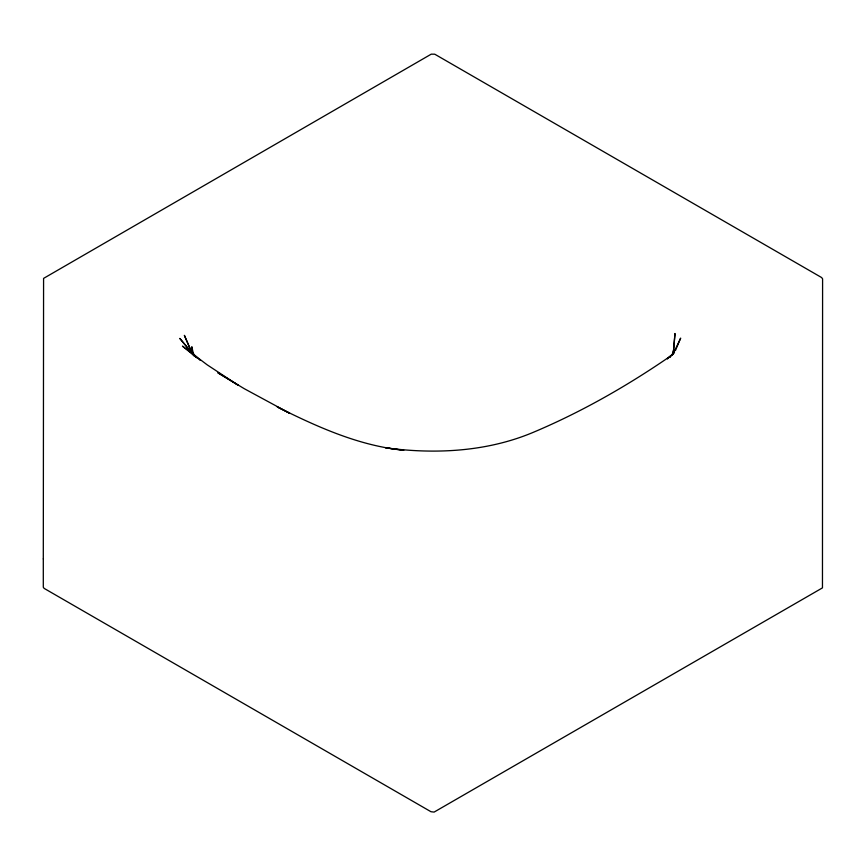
<?xml version="1.0" encoding="UTF-8"?>
<svg xmlns="http://www.w3.org/2000/svg" width="866" height="866" viewBox="0 0 866 866"><rect width="100%" height="100%" fill="white"/><g stroke="black" fill="none" stroke-linecap="round" stroke-linejoin="round"><path stroke-width="1.3" d="M673.228 354.27L674.993 333.497L673.185 354.465M672.276 355.201L673.575 350.297M675.469 350.427L680.665 338.119L674.517 351.131L670.1 357.322M672.882 354.356L674.462 352.31L667.48 358.676M667.437 358.827L670.414 356.164C627.363 385.803 581.616 411.935 533.467 432.253C487.006 451.857 435.219 454.434 385.706 447.841L403.794 450.255C358.827 445.784 317.183 426.841 277.207 406.912L289.785 413.32L244.266 388.693L217.896 372.791L238.247 385.262L207.169 364.824L182.466 346.129L196.896 357.896M200.122 360.299L191.397 352.17L179.814 338.411L194.038 355.915M191.548 352.051L184.371 335.348L190.022 348.489L195.586 356.868M190.022 348.489L191.494 352.181M193.768 355.439L191.808 346.736L192.198 350.654M43.3 558.906L43.3 587.224L44.134 588.382L430.997 811.734L434.126 812.081L822.462 587.873L822.592 278.874L821.628 277.553L434.764 54.201L431.236 54.157L43.581 278.387L43.3 558.906"/></g></svg>
